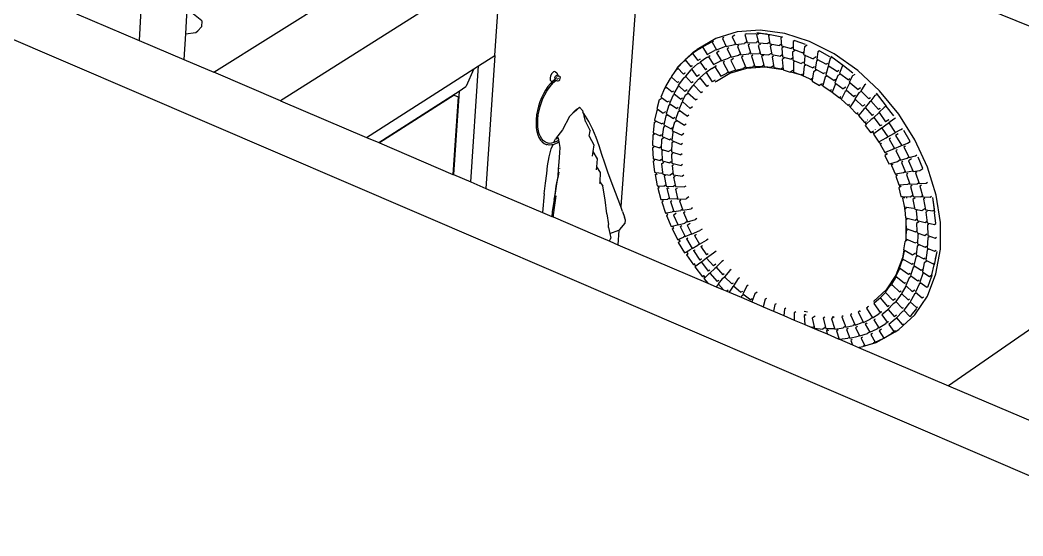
# Model space of a CAD drawing. Header units: millimetres. Extents: x -650 to 3773, y 316 to 2389.
# Drawn here: x 16 to 144.2, y 1060.3 to 1126.2 of the extents above; entities that cross this region are included whole.
import ezdxf

# ---------------------------------------------------------------- set-up
doc = ezdxf.new("R2010")
doc.units = ezdxf.units.MM

# ---------------------------------------------------------------- blocks, each defined once
blk = doc.blocks.new('A$C32a77e9e')
for p, q in [((682.39, 453.08), (681.07, 428.46)), ((745.83, 450.25), (742.67, 407.2)), ((819.87, 420.11), (745.83, 450.25)), ((690.63, 424.38), (718.9, 442.11)), ((727.4, 438.59), (699.18, 420.73)), ((726.59, 426.54), (727.4, 438.59)), ((812.79, 365.11), (648.85, 435.48)), ((687.17, 432.48), (686.99, 429.27)), ((689.08, 430.94), (687.17, 432.48)), ((673.09, 431.86), (681.07, 428.46)), ((688.35, 429.45), (688.6, 429.67)), ((689.06, 430.2), (688.6, 429.67)), ((689.08, 430.94), (689.06, 430.2)), ((760.52, 429.75), (757.55, 429.53)), ((763.65, 429.34), (760.52, 429.75)), ((681.07, 428.46), (686.81, 426.01)), ((686.99, 429.27), (686.81, 426.01)), ((686.99, 429.27), (688.35, 429.45)), ((754.83, 428.71), (752.43, 427.3)), ((757.55, 429.53), (754.83, 428.71)), ((755.87, 428.82), (755.69, 428.7)), ((755.69, 428.7), (756.16, 427.68)), ((757.27, 429.14), (756.92, 428.92)), ((756.92, 428.92), (757.33, 428.01)), ((758.73, 429.31), (758.54, 429.19)), ((758.54, 429.19), (758.86, 428.15)), ((758.73, 429.31), (759.97, 429.34)), ((760.23, 429.33), (760.05, 429.21)), ((760.05, 429.21), (760.29, 428.16)), ((760.07, 429.45), (761.77, 429.19)), ((760.07, 429.45), (761.34, 429.24)), ((760.23, 429.33), (760.26, 429.21)), ((761.34, 429.24), (760.23, 429.33)), ((761.5, 429.22), (761.34, 429.24)), ((761.34, 429.24), (761.42, 429.22)), ((761.51, 429.21), (761.74, 429.17)), ((761.74, 429.17), (761.59, 429.07)), ((761.59, 429.07), (761.76, 428.03)), ((761.77, 429.19), (761.74, 429.17)), ((761.77, 429.19), (763.07, 428.96)), ((763.07, 428.96), (763.34, 428.9)), ((763.07, 428.94), (763.34, 428.9)), ((763.34, 428.9), (763.16, 428.78)), ((763.16, 428.78), (763.24, 427.75)), ((766.83, 428.33), (763.65, 429.34)), ((764.93, 428.45), (764.74, 428.33)), ((764.93, 428.45), (766.24, 427.98)), ((752.76, 427.39), (751.86, 426.78)), ((751.97, 427), (752.43, 427.3)), ((752.76, 427.39), (753.09, 427.61)), ((753.3, 427.73), (753.12, 427.61)), ((753.12, 427.61), (753.72, 426.65)), ((753.3, 427.73), (754.32, 428.25)), ((753.72, 426.65), (754.68, 427.14)), ((754.55, 428.35), (754.36, 428.23)), ((754.36, 428.23), (754.9, 427.24)), ((754.86, 427.26), (754.68, 427.14)), ((754.9, 427.24), (755.92, 427.61)), ((756.11, 427.73), (755.92, 427.61)), ((756.16, 427.68), (757.24, 427.94)), ((756.48, 427.51), (756.29, 427.39)), ((756.29, 427.39), (756.79, 426.32)), ((757.33, 428.01), (757.24, 427.94)), ((757.33, 428.01), (757.37, 427.92)), ((757.37, 427.92), (758.48, 428.05)), ((757.78, 427.81), (757.6, 427.69)), ((757.6, 427.69), (758.02, 426.6)), ((758.79, 428.25), (758.48, 428.05)), ((758.86, 428.15), (760.03, 428.17)), ((759.14, 427.96), (758.96, 427.84)), ((758.96, 427.84), (759.3, 426.75)), ((760.21, 428.29), (760.03, 428.17)), ((760.55, 427.98), (760.24, 427.78)), ((760.24, 427.78), (760.5, 426.86)), ((760.29, 428.16), (761.49, 428.07)), ((761.67, 428.19), (761.49, 428.07)), ((761.76, 428.03), (762.97, 427.81)), ((761.99, 427.85), (761.8, 427.72)), ((761.8, 427.72), (761.98, 426.63)), ((763.16, 427.93), (762.97, 427.81)), ((763.24, 427.75), (764.47, 427.42)), ((763.45, 427.57), (763.27, 427.45)), ((763.27, 427.45), (763.36, 426.37)), ((764.65, 427.54), (764.47, 427.42)), ((764.93, 427.16), (764.62, 426.95)), ((764.74, 428.33), (764.74, 427.33)), ((764.74, 427.33), (765.97, 426.88)), ((766.17, 427.64), (766.09, 426.96)), ((766.51, 427.86), (766.17, 427.64)), ((769.98, 426.73), (766.83, 428.33)), ((768.08, 427.13), (767.9, 427)), ((768.08, 427.13), (769.37, 426.41)), ((686.81, 426.01), (690.63, 424.38)), ((724.47, 425.19), (726.59, 426.54)), ((726.59, 426.54), (725.43, 409.53)), ((751.97, 427), (749.97, 425.06)), ((750.73, 425.79), (750.92, 425.91)), ((751.77, 426.71), (750.9, 425.96)), ((750.9, 425.96), (751.62, 425.09)), ((751.77, 426.71), (751.87, 426.77)), ((751.86, 426.78), (751.87, 426.77)), ((751.87, 426.77), (752.55, 425.89)), ((752.81, 426.06), (752.55, 425.89)), ((752.8, 426.06), (752.81, 426.06)), ((753.69, 426.25), (752.81, 425.67)), ((753.69, 426.25), (753.87, 426.37)), ((754.08, 426.49), (753.89, 426.37)), ((753.89, 426.37), (754.52, 425.37)), ((754.08, 426.49), (754.09, 426.47)), ((755.24, 427.07), (754.93, 426.87)), ((754.93, 426.87), (755.5, 425.88)), ((755.5, 425.88), (755.4, 425.81)), ((755.5, 425.88), (755.52, 425.84)), ((755.52, 425.84), (756.44, 426.18)), ((756.74, 426.37), (756.44, 426.18)), ((757.11, 426.14), (756.74, 425.9)), ((756.74, 425.9), (757.37, 424.7)), ((756.79, 426.32), (757.77, 426.56)), ((757.96, 426.68), (757.77, 426.56)), ((758.02, 426.6), (759.04, 426.73)), ((758.32, 426.42), (758.13, 426.3)), ((758.13, 426.3), (758.65, 424.97)), ((759.23, 426.85), (759.04, 426.73)), ((759.3, 426.75), (760.36, 426.77)), ((759.58, 426.56), (759.39, 426.44)), ((759.39, 426.44), (759.81, 425.1)), ((760.5, 426.86), (760.36, 426.77)), ((760.5, 426.86), (760.54, 426.7)), ((760.54, 426.7), (761.6, 426.6)), ((760.88, 426.57), (760.69, 426.45)), ((760.69, 426.45), (761.01, 425.11)), ((760.88, 426.57), (760.91, 426.46)), ((761.89, 426.79), (761.6, 426.6)), ((761.98, 426.63), (763.09, 426.44)), ((762.21, 426.45), (762.03, 426.33)), ((762.03, 426.33), (762.24, 424.99)), ((763.27, 426.56), (763.09, 426.44)), ((763.57, 426.19), (763.3, 426.02)), ((763.3, 426.02), (763.43, 424.75)), ((763.36, 426.37), (764.47, 426.07)), ((764.66, 426.19), (764.47, 426.07)), ((764.62, 426.95), (764.69, 425.94)), ((764.69, 425.94), (765.74, 425.49)), ((766.09, 426.96), (765.97, 426.88)), ((766.09, 426.96), (766.05, 426.64)), ((766.05, 426.64), (766.3, 426.53)), ((766.22, 426.48), (766.14, 425.46)), ((766.3, 426.53), (766.22, 426.48)), ((766.3, 426.53), (767.29, 426.09)), ((767.65, 426.33), (767.29, 426.09)), ((767.88, 425.91), (767.69, 425.79)), ((767.9, 427), (767.74, 426.07)), ((767.74, 426.07), (768.94, 425.4)), ((769.45, 426.13), (769.21, 425.24)), ((769.63, 426.25), (769.45, 426.13)), ((769.53, 426.43), (770.8, 425.48)), ((769.53, 426.43), (771.15, 425.24)), ((772.99, 424.6), (769.98, 426.73)), ((710.17, 416.04), (723.88, 424.81)), ((723.88, 424.81), (722.92, 422.6)), ((723.48, 410.37), (724.47, 425.19)), ((723.88, 424.81), (724.47, 425.19)), ((749.97, 425.06), (749.6, 424.47)), ((749.8, 424.75), (749.6, 424.47)), ((749.8, 424.75), (749.98, 424.87)), ((750.73, 425.79), (749.95, 424.94)), ((749.95, 424.94), (750.71, 424.13)), ((751.65, 424.67), (750.94, 423.89)), ((751.8, 425.21), (751.62, 425.09)), ((751.65, 424.67), (751.76, 424.74)), ((752.51, 425.45), (751.73, 424.78)), ((751.73, 424.78), (751.76, 424.74)), ((751.76, 424.74), (752.41, 423.82)), ((751.78, 425.23), (751.8, 425.21)), ((752.51, 425.45), (752.81, 425.64)), ((752.81, 425.67), (753.51, 424.71)), ((753.69, 424.83), (753.51, 424.71)), ((754.33, 424.86), (753.59, 424.36)), ((753.69, 424.83), (753.69, 424.83)), ((754.33, 424.86), (754.68, 425.09)), ((754.52, 425.37), (755.4, 425.81)), ((754.89, 425.21), (754.7, 425.09)), ((754.7, 425.09), (755.47, 423.86)), ((754.89, 425.21), (754.9, 425.19)), ((755.96, 425.74), (755.78, 425.62)), ((755.78, 425.62), (756.47, 424.35)), ((756.47, 424.35), (757.3, 424.65)), ((756.64, 424.25), (758.78, 424.89)), ((757.37, 424.7), (757.3, 424.65)), ((757.37, 424.7), (757.41, 424.64)), ((757.41, 424.64), (758.28, 424.85)), ((758.58, 425.04), (758.28, 424.85)), ((758.65, 424.97), (759.55, 425.08)), ((758.78, 424.89), (761.11, 425.06)), ((759.74, 425.2), (759.55, 425.08)), ((759.81, 425.1), (760.75, 425.12)), ((760.93, 425.24), (760.75, 425.12)), ((761.01, 425.11), (761.97, 425.03)), ((761.11, 425.06), (763.43, 424.75)), ((762.16, 425.15), (761.97, 425.03)), ((762.24, 424.99), (763.22, 424.82)), ((763.41, 424.94), (763.22, 424.82)), ((763.43, 424.75), (763.43, 424.71)), ((763.43, 424.71), (764.34, 424.39)), ((764.67, 424.6), (764.43, 424.45)), ((764.94, 425.81), (764.75, 425.69)), ((764.75, 425.69), (764.75, 424.4)), ((766.05, 425.69), (765.74, 425.49)), ((766.12, 425.17), (766.02, 423.94)), ((766.3, 425.29), (766.12, 425.17)), ((766.14, 425.46), (767.25, 424.95)), ((767.44, 425.07), (767.25, 424.95)), ((767.66, 424.66), (767.32, 424.43)), ((767.69, 425.79), (767.52, 424.81)), ((767.52, 424.81), (768.62, 424.2)), ((769.14, 424.97), (768.89, 424.04)), ((769.13, 425.52), (768.94, 425.4)), ((769.32, 425.1), (769.14, 424.97)), ((769.21, 425.24), (770.39, 424.46)), ((770.57, 424.59), (770.39, 424.46)), ((770.97, 425.12), (770.65, 424.28)), ((770.89, 425.42), (771.14, 425.23)), ((771.14, 425.23), (770.97, 425.12)), ((771.15, 425.24), (771.14, 425.23)), ((771.15, 425.24), (772.37, 424.32)), ((775.77, 422), (772.99, 424.6)), ((699.18, 420.73), (690.63, 424.38)), ((733.7, 423.94), (733.63, 423.62)), ((733.63, 423.62), (733.66, 423.37)), ((733.66, 423.37), (733.79, 423.26)), ((733.86, 424.23), (733.7, 423.94)), ((733.79, 423.26), (733.9, 423.22)), ((734.06, 424.43), (733.86, 424.23)), ((734.01, 423.3), (733.93, 423.22)), ((734.24, 423.5), (734.01, 423.3)), ((734.25, 424.48), (734.06, 424.43)), ((734.11, 423.26), (734.14, 423.27)), ((734.13, 423.11), (734.4, 423.35)), ((734.25, 423.3), (734.14, 423.27)), ((734.23, 423.67), (734.3, 423.85)), ((734.23, 423.67), (734.23, 423.66)), ((734.23, 423.66), (734.24, 423.51)), ((734.36, 423.6), (734.24, 423.5)), ((734.24, 423.51), (734.24, 423.5)), ((734.24, 423.5), (734.26, 423.47)), ((734.25, 424.48), (734.35, 424.43)), ((734.29, 423.43), (734.32, 423.39)), ((734.3, 423.85), (734.31, 423.85)), ((734.43, 423.96), (734.31, 423.85)), ((734.35, 424.43), (734.48, 424.32)), ((734.5, 423.69), (734.36, 423.6)), ((734.38, 423.36), (734.4, 423.35)), ((734.4, 423.35), (734.45, 423.39)), ((734.4, 423.35), (734.45, 423.33)), ((734.47, 423.98), (734.43, 423.96)), ((734.45, 423.33), (734.58, 423.28)), ((734.59, 423.99), (734.47, 423.98)), ((734.48, 424.32), (734.59, 424.13)), ((734.58, 423.48), (734.61, 423.5)), ((734.58, 423.28), (734.69, 423.29)), ((734.59, 424.13), (734.61, 423.98)), ((734.61, 423.98), (734.59, 423.99)), ((734.61, 423.91), (734.59, 423.8)), ((734.71, 423.94), (734.61, 423.98)), ((734.63, 423.65), (734.66, 423.59)), ((734.64, 423.55), (734.66, 423.58)), ((734.66, 423.58), (734.66, 423.59)), ((734.69, 423.29), (734.79, 423.34)), ((734.71, 423.94), (734.83, 423.89)), ((734.79, 423.34), (734.89, 423.43)), ((734.83, 423.89), (734.91, 423.81)), ((734.89, 423.43), (734.94, 423.57)), ((734.91, 423.81), (734.94, 423.69)), ((734.94, 423.57), (734.94, 423.69)), ((748.98, 423.59), (748.57, 422.86)), ((748.98, 423.59), (749.08, 423.65)), ((749.15, 423.77), (749.08, 423.65)), ((749.08, 423.65), (749.17, 423.71)), ((749.6, 424.47), (749.12, 423.8)), ((749.12, 423.8), (749.15, 423.77)), ((749.15, 423.77), (749.92, 423.05)), ((750.68, 423.63), (750.01, 422.73)), ((750.68, 423.63), (750.97, 423.82)), ((750.9, 424.25), (750.71, 424.13)), ((750.86, 424.29), (750.9, 424.25)), ((750.94, 423.89), (751.74, 423.03)), ((752.61, 423.5), (751.96, 422.79)), ((752.76, 424.04), (752.41, 423.82)), ((752.61, 423.5), (752.8, 423.62)), ((753.51, 424.29), (752.78, 423.67)), ((752.78, 423.67), (753.66, 422.6)), ((753.51, 424.29), (753.6, 424.35)), ((753.59, 424.36), (753.6, 424.35)), ((753.6, 424.35), (754.37, 423.14)), ((754.73, 423.38), (754.37, 423.14)), ((754.73, 423.38), (754.73, 423.38)), ((754.9, 423.24), (756.64, 424.25)), ((755.47, 423.86), (756.25, 424.25)), ((756.43, 424.37), (756.25, 424.25)), ((764.43, 424.45), (764.34, 424.39)), ((764.43, 424.45), (765.74, 424.03)), ((764.75, 424.4), (765.74, 424.03)), ((765.93, 424.15), (765.74, 424.03)), ((765.74, 424.03), (766.02, 423.94)), ((766.02, 423.94), (766.02, 423.92)), ((766.02, 423.92), (766.67, 423.62)), ((766.67, 423.62), (767.17, 423.37)), ((766.67, 423.62), (767, 423.47)), ((767.18, 423.59), (767, 423.47)), ((767.17, 423.37), (767.15, 423.25)), ((767.32, 424.43), (767.17, 423.37)), ((768.81, 423.77), (768.52, 422.68)), ((768.8, 424.32), (768.62, 424.2)), ((769, 423.9), (768.81, 423.77)), ((768.89, 424.04), (769.96, 423.33)), ((770.14, 423.45), (769.96, 423.33)), ((770.44, 423.96), (770.04, 423.03)), ((770.74, 424.15), (770.44, 423.96)), ((770.65, 424.28), (771.79, 423.41)), ((771.97, 423.53), (771.79, 423.41)), ((772.33, 423.92), (771.89, 423.11)), ((772.62, 424.11), (772.33, 423.92)), ((711.72, 415.38), (722, 421.98)), ((722, 421.98), (721.29, 411.3)), ((722, 421.98), (722.88, 422.54)), ((722.92, 422.6), (722.88, 422.54)), ((733.06, 422.11), (732.79, 421.63)), ((733.36, 422.55), (733.06, 422.11)), ((733.22, 421.97), (733.5, 422.39)), ((733.67, 422.95), (733.36, 422.55)), ((733.5, 422.39), (733.8, 422.78)), ((733.93, 423.22), (733.67, 422.95)), ((733.8, 422.78), (734.13, 423.11)), ((733.9, 423.22), (733.93, 423.22)), ((733.93, 423.22), (733.96, 423.23)), ((748.28, 422.32), (747.8, 421.2)), ((748.28, 422.32), (748.32, 422.35)), ((748.4, 422.55), (748.32, 422.35)), ((748.32, 422.35), (748.47, 422.44)), ((748.57, 422.86), (748.4, 422.55)), ((748.43, 422.64), (748.4, 422.55)), ((748.4, 422.55), (749.23, 421.86)), ((748.57, 422.86), (748.43, 422.64)), ((749.42, 421.98), (749.23, 421.86)), ((750.02, 422.62), (749.48, 421.66)), ((750.1, 423.17), (749.92, 423.05)), ((750.01, 422.73), (750.09, 422.66)), ((750.02, 422.62), (750.09, 422.66)), ((750.09, 422.66), (750.86, 421.94)), ((751.18, 422.15), (750.86, 421.94)), ((751.8, 422.6), (751.23, 421.81)), ((751.92, 423.15), (751.74, 423.03)), ((751.8, 422.6), (751.99, 422.72)), ((751.96, 422.79), (752.94, 421.74)), ((753.66, 422.59), (753.66, 422.6)), ((753.66, 422.6), (753.7, 422.55)), ((753.89, 422.67), (753.7, 422.55)), ((753.87, 422.69), (753.89, 422.67)), ((754.75, 423.15), (754.9, 423.24)), ((767.15, 423.25), (768.11, 422.7)), ((768.27, 422.81), (768.11, 422.7)), ((768.42, 422.91), (768.27, 422.81)), ((768.27, 422.81), (768.52, 422.68)), ((768.52, 422.68), (768.5, 422.63)), ((768.5, 422.63), (769.45, 422)), ((768.52, 422.68), (768.52, 422.68)), ((769.46, 422.01), (769.45, 422)), ((769.64, 422.13), (769.46, 422.01)), ((769.46, 422.01), (769.71, 421.83)), ((770.12, 422.9), (769.71, 421.83)), ((770.04, 423.03), (770.18, 422.94)), ((770.18, 422.94), (770.12, 422.9)), ((770.18, 422.94), (771.14, 422.28)), ((771.44, 422.48), (771.14, 422.28)), ((771.57, 422.05), (771.39, 421.92)), ((771.92, 422.98), (771.51, 422.15)), ((771.51, 422.15), (772.5, 421.28)), ((771.89, 423.11), (772, 423.02)), ((772, 423.02), (771.92, 422.98)), ((772, 423.02), (773.04, 422.18)), ((773.32, 422.37), (773.04, 422.18)), ((773.84, 422.74), (773.37, 422.02)), ((773.37, 422.02), (774.42, 420.98)), ((774.03, 422.86), (773.84, 422.74)), ((778.23, 419.02), (775.77, 422)), ((699.18, 420.73), (710.17, 416.04)), ((721.37, 421.46), (711.82, 415.34)), ((721.88, 421.25), (721.22, 411.33)), ((721.37, 421.46), (721.88, 421.25)), ((732.55, 421.12), (732.34, 420.59)), ((732.53, 420.52), (732.73, 421.03)), ((732.79, 421.63), (732.55, 421.12)), ((732.73, 421.03), (732.96, 421.51)), ((732.96, 421.51), (733.22, 421.97)), ((747.58, 420.87), (747.28, 419.72)), ((747.58, 420.87), (747.84, 421.04)), ((747.8, 421.2), (747.88, 421.15)), ((747.88, 421.15), (747.84, 421.04)), ((747.84, 421.04), (747.9, 421.08)), ((747.88, 421.15), (748.67, 420.58)), ((748.85, 420.7), (748.67, 420.58)), ((749.37, 421.43), (748.92, 420.4)), ((749.37, 421.43), (749.55, 421.55)), ((749.48, 421.66), (750.36, 420.93)), ((750.55, 421.05), (750.36, 420.93)), ((750.96, 421.51), (750.51, 420.67)), ((750.96, 421.51), (751.28, 421.72)), ((751.23, 421.81), (752.27, 420.84)), ((752.45, 420.96), (752.27, 420.84)), ((753.12, 421.86), (752.94, 421.74)), ((769.71, 421.83), (769.71, 421.82)), ((769.71, 421.82), (770.63, 421.12)), ((770.67, 421.15), (770.63, 421.12)), ((770.81, 421.24), (770.67, 421.15)), ((770.67, 421.15), (770.87, 421.01)), ((770.87, 421.01), (770.91, 420.97)), ((770.91, 420.97), (770.88, 420.92)), ((770.88, 420.92), (771.76, 420.14)), ((771.39, 421.92), (770.91, 420.97)), ((772.61, 420.84), (772.01, 419.94)), ((772.69, 421.4), (772.5, 421.28)), ((772.7, 420.91), (772.61, 420.84)), ((773.12, 421.73), (772.63, 420.98)), ((772.63, 420.98), (772.7, 420.91)), ((772.7, 420.91), (773.58, 420.03)), ((773.42, 421.93), (773.12, 421.73)), ((774.6, 421.1), (774.42, 420.98)), ((775.19, 421.39), (774.65, 420.74)), ((774.65, 420.74), (775.63, 419.62)), ((775.37, 421.51), (775.19, 421.39)), ((775.32, 421.7), (776.35, 420.4)), ((775.32, 421.7), (776.63, 420.06)), ((732.02, 419.49), (731.91, 418.92)), ((732.16, 420.05), (732.02, 419.49)), ((732.12, 418.92), (732.22, 419.46)), ((732.34, 420.59), (732.16, 420.05)), ((732.22, 419.46), (732.36, 420)), ((732.36, 420), (732.53, 420.52)), ((736.92, 419.56), (736.12, 418.72)), ((737.01, 419.54), (736.55, 419.13)), ((736.92, 419.56), (737.03, 419.64)), ((737.15, 419.67), (737.01, 419.54)), ((737.03, 419.64), (737.01, 419.54)), ((737.03, 419.64), (737.09, 419.68)), ((737.04, 419.67), (737.03, 419.64)), ((737.04, 419.67), (737.05, 419.69)), ((737.05, 419.69), (737.09, 419.68)), ((737.09, 419.68), (737.41, 419.9)), ((737.09, 419.68), (737.14, 419.67)), ((737.14, 419.67), (737.15, 419.67)), ((737.41, 419.9), (737.15, 419.67)), ((737.41, 419.9), (737.77, 419.47)), ((737.77, 419.47), (737.83, 419.29)), ((747.27, 419.5), (747, 418.24)), ((747.27, 419.5), (747.34, 419.55)), ((747.28, 419.72), (747.36, 419.67)), ((747.36, 419.67), (747.34, 419.55)), ((747.34, 419.55), (747.44, 419.61)), ((747.36, 419.67), (747.44, 419.61)), ((747.44, 419.61), (748.1, 419.14)), ((748.83, 420.16), (748.49, 419.06)), ((748.83, 420.16), (749.02, 420.28)), ((748.92, 420.4), (749.84, 419.75)), ((750.02, 419.87), (749.84, 419.75)), ((750, 419.32), (750.19, 419.44)), ((750.5, 420.5), (750.09, 419.57)), ((750.09, 419.57), (751.21, 418.77)), ((750.5, 420.5), (750.61, 420.58)), ((750.51, 420.67), (750.61, 420.58)), ((750.61, 420.58), (751.56, 419.76)), ((751.87, 419.96), (751.56, 419.76)), ((771.78, 420.16), (771.76, 420.14)), ((771.95, 420.26), (771.78, 420.16)), ((771.78, 420.16), (772.01, 419.94)), ((772.01, 419.94), (772, 419.92)), ((772, 419.92), (772.84, 419.08)), ((773.76, 419.67), (773.11, 418.89)), ((773.88, 420.23), (773.58, 420.03)), ((773.95, 419.79), (773.76, 419.67)), ((774.49, 420.55), (773.92, 419.86)), ((773.92, 419.86), (774.81, 418.85)), ((774.67, 420.67), (774.49, 420.55)), ((775.81, 419.74), (775.63, 419.62)), ((776.36, 419.88), (775.71, 419.27)), ((775.79, 419.77), (775.81, 419.74)), ((776.62, 420.05), (776.36, 419.88)), ((776.41, 420.31), (776.62, 420.05)), ((776.63, 420.06), (776.62, 420.05)), ((777.61, 418.79), (776.63, 420.06)), ((731.85, 418.36), (731.84, 417.81)), ((731.91, 418.92), (731.85, 418.36)), ((732.05, 417.86), (732.06, 418.38)), ((732.06, 418.38), (732.12, 418.92)), ((736.12, 418.72), (735.23, 417.03)), ((736.12, 418.72), (736.55, 419.13)), ((737.97, 419.1), (737.83, 419.29)), ((737.83, 419.29), (738, 418.79)), ((738.58, 418.07), (737.97, 419.1)), ((738.17, 418.1), (738, 418.79)), ((747, 418.24), (747.12, 418.18)), ((747.12, 418.18), (747.1, 418.06)), ((747.12, 418.18), (747.15, 418.16)), ((747.13, 418.08), (747.15, 418.16)), ((747.15, 418.16), (747.21, 418.13)), ((747.19, 418.06), (747.21, 418.13)), ((747.21, 418.13), (747.91, 417.77)), ((748.41, 419.34), (748.1, 419.14)), ((748.42, 418.8), (748.17, 417.64)), ((748.42, 418.8), (748.6, 418.92)), ((748.49, 419.06), (749.42, 418.48)), ((749.61, 418.6), (749.42, 418.48)), ((749.53, 418.01), (749.8, 418.19)), ((750, 419.32), (749.68, 418.32)), ((749.68, 418.32), (750.83, 417.62)), ((751.4, 418.89), (751.21, 418.77)), ((772.89, 419.11), (772.84, 419.08)), ((773.03, 419.2), (772.89, 419.11)), ((772.89, 419.11), (773.05, 418.97)), ((773.05, 418.97), (773.11, 418.89)), ((773.11, 418.89), (773.07, 418.84)), ((773.07, 418.84), (773.86, 417.94)), ((774.72, 418.34), (774.07, 417.73)), ((774.26, 418.26), (774.25, 418.27)), ((775.03, 418.54), (774.72, 418.34)), ((775, 418.97), (774.81, 418.85)), ((774.97, 419), (775, 418.97)), ((775.66, 419.19), (775.03, 418.59)), ((775.03, 418.59), (775.86, 417.51)), ((775.73, 419.24), (775.66, 419.19)), ((775.71, 419.27), (775.73, 419.24)), ((775.73, 419.24), (776.55, 418.04)), ((776.94, 418.3), (776.55, 418.04)), ((776.93, 418.32), (776.94, 418.3)), ((777.62, 418.4), (776.95, 417.9)), ((777.8, 418.52), (777.62, 418.4)), ((780.3, 415.73), (778.23, 419.02)), ((731.84, 417.81), (731.87, 417.29)), ((731.87, 417.29), (731.94, 416.81)), ((732.08, 417.35), (732.05, 417.86)), ((732.15, 416.9), (732.08, 417.35)), ((732.26, 416.5), (732.15, 416.9)), ((735.23, 417.03), (734.31, 415.89)), ((738.17, 418.1), (738.76, 416.9)), ((739.09, 417.08), (738.58, 418.07)), ((738.62, 416.21), (738.76, 416.9)), ((739.52, 416.06), (739.09, 417.08)), ((746.96, 417.97), (746.8, 416.65)), ((746.96, 417.97), (747.1, 418.06)), ((747.1, 418.06), (747.13, 418.08)), ((747.13, 418.08), (747.14, 418.09)), ((748.09, 417.89), (747.91, 417.77)), ((748.13, 417.37), (747.99, 416.15)), ((748.13, 417.37), (748.31, 417.49)), ((748.17, 417.64), (749.13, 417.15)), ((749.31, 417.27), (749.13, 417.15)), ((749.53, 418.01), (749.25, 416.92)), ((749.25, 416.92), (749.47, 416.82)), ((751.02, 417.74), (750.83, 417.62)), ((773.88, 417.95), (773.86, 417.94)), ((774.04, 418.06), (773.88, 417.95)), ((773.88, 417.95), (774.07, 417.73)), ((774.07, 417.73), (773.92, 417.58)), ((773.92, 417.58), (774.66, 416.63)), ((774.99, 416.85), (774.86, 416.77)), ((774.98, 416.86), (774.99, 416.85)), ((775.86, 417.09), (775.06, 416.5)), ((775.25, 417.04), (775.24, 417.05)), ((776.04, 417.63), (775.86, 417.51)), ((776.04, 417.22), (775.86, 417.09)), ((776.04, 417.64), (776.04, 417.63)), ((776.75, 417.76), (776.05, 417.24)), ((776.05, 417.24), (776.82, 416.11)), ((776.94, 417.88), (776.75, 417.76)), ((776.95, 417.9), (777.79, 416.66)), ((777.79, 416.66), (778.51, 417.08)), ((778.51, 417.08), (778.7, 417.2)), ((779.68, 415.54), (778.87, 416.92)), ((710.17, 416.04), (711.72, 415.38)), ((731.94, 416.81), (732.06, 416.39)), ((732.06, 416.39), (732.21, 416.03)), ((732.21, 416.03), (732.4, 415.72)), ((732.4, 416.15), (732.26, 416.5)), ((732.59, 415.85), (732.4, 416.15)), ((732.4, 415.72), (732.62, 415.47)), ((732.8, 415.61), (732.59, 415.85)), ((733.04, 415.43), (732.8, 415.61)), ((734.12, 415.45), (734.31, 415.89)), ((734.69, 416), (734.38, 415.83)), ((734.74, 415.72), (734.46, 415.54)), ((734.74, 415.72), (734.69, 416)), ((734.76, 415.56), (734.74, 415.72)), ((734.78, 415.48), (734.76, 415.56)), ((734.78, 415.75), (734.77, 415.74)), ((738.62, 416.21), (739.25, 415.09)), ((739.9, 414.98), (739.52, 416.06)), ((746.78, 416.37), (746.74, 415.01)), ((746.78, 416.37), (746.87, 416.43)), ((746.8, 416.65), (746.87, 416.62)), ((746.87, 416.62), (746.87, 416.43)), ((746.87, 416.62), (747.72, 416.27)), ((746.87, 416.43), (746.97, 416.49)), ((747.9, 416.39), (747.72, 416.27)), ((747.9, 415.83), (747.84, 414.56)), ((747.9, 415.83), (748.15, 415.99)), ((747.99, 416.15), (748.95, 415.75)), ((749.13, 415.87), (748.95, 415.75)), ((749.35, 416.74), (749.22, 415.64)), ((749.22, 415.64), (750.4, 415.14)), ((749.35, 416.74), (749.47, 416.82)), ((749.47, 416.82), (750.48, 416.35)), ((750.75, 416.53), (750.48, 416.35)), ((774.86, 416.77), (774.66, 416.63)), ((774.86, 416.77), (774.86, 416.77)), ((774.86, 416.77), (774.97, 416.63)), ((774.97, 416.63), (775.06, 416.5)), ((775.06, 416.5), (775, 416.46)), ((775, 416.46), (775.67, 415.46)), ((775.7, 415.47), (776.6, 415.99)), ((776.6, 415.99), (776.79, 416.11)), ((776.82, 416.11), (777.58, 416.54)), ((777.18, 415.95), (776.99, 415.83)), ((776.99, 415.83), (777.68, 414.65)), ((777.18, 415.94), (777.19, 415.94)), ((777.58, 416.54), (777.76, 416.66)), ((778.15, 416.5), (777.83, 416.29)), ((777.83, 416.29), (778.59, 415.06)), ((781.9, 412.25), (780.3, 415.73)), ((711.72, 415.38), (711.82, 415.34)), ((711.82, 415.34), (721.22, 411.33)), ((732.62, 415.47), (732.87, 415.28)), ((732.87, 415.28), (733.15, 415.16)), ((733.25, 415.34), (733.04, 415.43)), ((733.15, 415.16), (733.24, 415.13)), ((733.54, 415.07), (733.24, 415.13)), ((733.5, 415.29), (733.25, 415.34)), ((733.3, 415.32), (733.25, 415.34)), ((733.8, 415.31), (733.5, 415.29)), ((733.86, 415.09), (733.54, 415.07)), ((733.54, 413.55), (733.79, 414.61)), ((733.79, 414.61), (733.98, 415.04)), ((734.1, 415.38), (733.8, 415.31)), ((734.01, 415.12), (733.86, 415.09)), ((733.98, 415.04), (734.01, 415.12)), ((734.2, 415.17), (734.01, 415.12)), ((734.01, 415.12), (734.02, 415.15)), ((734.1, 415.38), (734.12, 415.45)), ((734.13, 415.39), (734.1, 415.38)), ((734.46, 415.54), (734.13, 415.39)), ((734.55, 415.33), (734.2, 415.17)), ((734.78, 415.48), (734.55, 415.33)), ((734.84, 415.52), (734.78, 415.48)), ((734.82, 415.26), (734.78, 415.48)), ((734.92, 414.77), (734.82, 415.26)), ((734.9, 414.09), (734.92, 414.77)), ((739.25, 415.09), (739.11, 414.24)), ((740.26, 413.87), (739.9, 414.98)), ((746.74, 415.01), (746.88, 414.96)), ((746.74, 414.72), (746.89, 414.81)), ((746.74, 414.72), (746.81, 413.32)), ((746.88, 414.96), (746.89, 414.81)), ((746.88, 414.96), (747.65, 414.71)), ((746.89, 414.81), (746.92, 414.84)), ((747.84, 414.83), (747.65, 414.71)), ((747.84, 414.56), (748.79, 414.24)), ((747.93, 414.33), (748.11, 414.45)), ((747.93, 414.33), (747.99, 413.04)), ((749.07, 414.42), (748.79, 414.24)), ((749.2, 415.35), (749.16, 414.21)), ((749.2, 415.35), (749.38, 415.48)), ((750.58, 415.26), (750.4, 415.14)), ((775.67, 415.46), (775.7, 415.47)), ((775.7, 415.47), (775.88, 415.19)), ((775.88, 415.19), (775.85, 415.17)), ((775.85, 415.17), (776.46, 414.14)), ((776.04, 415.3), (775.88, 415.19)), ((776.04, 415.29), (776.04, 415.28)), ((776.39, 415.48), (776.39, 415.49)), ((776.52, 414.17), (777.45, 414.56)), ((777.45, 414.56), (777.64, 414.68)), ((777.68, 414.65), (778.49, 414.99)), ((778.02, 414.48), (777.84, 414.36)), ((777.84, 414.36), (778.45, 413.15)), ((778.49, 414.99), (778.59, 415.06)), ((778.59, 415.06), (778.61, 415.02)), ((778.61, 415.02), (779.36, 415.33)), ((779.06, 414.92), (778.88, 414.8)), ((778.88, 414.8), (779.55, 413.47)), ((779.06, 414.92), (779.08, 414.89)), ((779.36, 415.33), (779.68, 415.54)), ((733.32, 412.4), (733.54, 413.55)), ((734.78, 412.94), (734.9, 414.09)), ((739.11, 414.24), (739.02, 413.66)), ((739.11, 414.24), (739.67, 413.33)), ((739.67, 413.33), (739.57, 412.29)), ((740.63, 412.75), (740.26, 413.87)), ((746.81, 413.32), (746.9, 413.3)), ((746.83, 413.02), (746.94, 413.09)), ((746.83, 413.02), (747.01, 411.6)), ((746.9, 413.3), (746.94, 413.09)), ((746.9, 413.3), (747.72, 413.1)), ((746.94, 413.09), (747.02, 413.14)), ((747.9, 413.23), (747.72, 413.1)), ((747.99, 413.04), (748.95, 412.82)), ((749.16, 414.21), (750.34, 413.83)), ((749.16, 413.92), (749.35, 414.05)), ((749.16, 413.92), (749.22, 412.75)), ((750.53, 413.95), (750.34, 413.83)), ((776.46, 414.14), (776.52, 414.17)), ((776.67, 413.88), (776.46, 413.74)), ((776.46, 413.74), (776.98, 412.66)), ((776.52, 414.17), (776.59, 414.06)), ((776.59, 414.06), (776.67, 413.88)), ((776.8, 413.97), (776.67, 413.88)), ((778.06, 412.99), (778.39, 413.21)), ((778.45, 413.15), (779.31, 413.4)), ((779.31, 413.4), (779.49, 413.53)), ((779.87, 413.3), (779.48, 413.04)), ((779.48, 413.04), (780.03, 411.79)), ((779.55, 413.47), (780.37, 413.71)), ((780.37, 413.71), (780.55, 413.83)), ((781.3, 412.09), (780.69, 413.53)), ((733.2, 411.45), (733.32, 412.4)), ((734.66, 411.15), (734.73, 412)), ((734.73, 412), (734.78, 412.94)), ((734.83, 412.13), (734.82, 412.07)), ((739.57, 412.29), (739.53, 411.9)), ((739.57, 412.29), (740.06, 411.58)), ((741.03, 411.61), (740.63, 412.75)), ((747.9, 412.67), (748.2, 412.87)), ((747.9, 412.67), (748.02, 411.55)), ((749.13, 412.94), (748.95, 412.82)), ((749.22, 412.75), (750.4, 412.48)), ((749.24, 412.46), (749.43, 412.58)), ((749.24, 412.46), (749.39, 411.27)), ((750.58, 412.6), (750.4, 412.48)), ((776.98, 412.66), (777.21, 412.73)), ((777.21, 412.73), (778.06, 412.99)), ((777.21, 412.73), (777.31, 412.5)), ((777.31, 412.5), (777.29, 412.48)), ((777.29, 412.48), (777.75, 411.39)), ((777.48, 412.6), (777.31, 412.5)), ((778.77, 412.98), (778.58, 412.85)), ((778.58, 412.85), (779.11, 411.62)), ((779.11, 411.62), (780.01, 411.78)), ((780.01, 411.78), (780.03, 411.79)), ((780.03, 411.79), (780.07, 411.7)), ((780.07, 411.7), (780.93, 411.84)), ((780.93, 411.84), (781.3, 412.09)), ((783, 408.69), (781.9, 412.25)), ((721.22, 411.33), (721.29, 411.3)), ((721.29, 411.3), (723.48, 410.37)), ((733.03, 410.21), (733.2, 411.45)), ((734.43, 409.83), (734.65, 411.07)), ((734.56, 410.58), (734.43, 409.83)), ((734.66, 411.15), (734.56, 410.58)), ((734.65, 411.07), (734.66, 411.15)), ((734.74, 411.62), (734.66, 411.15)), ((740.06, 411.58), (739.98, 410.37)), ((741.45, 410.46), (741.03, 411.61)), ((742.33, 408.12), (741.45, 410.46)), ((747.01, 411.6), (747.18, 411.57)), ((747.06, 411.3), (747.21, 411.4)), ((747.06, 411.3), (747.35, 409.86)), ((747.18, 411.57), (747.21, 411.4)), ((747.18, 411.57), (747.91, 411.47)), ((747.21, 411.4), (747.25, 411.42)), ((747.23, 411.3), (747.23, 411.27)), ((747.27, 411.3), (747.28, 411.27)), ((748.02, 411.55), (747.91, 411.47)), ((748.02, 411.55), (748.04, 411.35)), ((748.04, 411.35), (749, 411.22)), ((748.23, 411.14), (748.41, 411.26)), ((748.23, 411.14), (748.49, 409.81)), ((749.31, 411.43), (749, 411.22)), ((749.39, 411.27), (750.56, 411.11)), ((749.44, 410.97), (749.63, 411.09)), ((749.44, 410.97), (749.68, 409.76)), ((750.74, 411.23), (750.56, 411.11)), ((777.75, 411.39), (777.82, 411.4)), ((777.82, 411.4), (778.85, 411.58)), ((777.82, 411.4), (777.85, 411.34)), ((777.85, 411.34), (777.92, 411.12)), ((777.92, 411.12), (777.87, 411.09)), ((777.87, 411.09), (778.25, 409.99)), ((778.05, 411.21), (777.92, 411.12)), ((778.85, 411.58), (779.04, 411.7)), ((779.41, 411.44), (779.22, 411.32)), ((779.22, 411.32), (779.65, 410.07)), ((780.56, 411.64), (780.37, 411.51)), ((780.37, 411.51), (780.85, 410.14)), ((723.48, 410.37), (725.43, 409.53)), ((725.43, 409.53), (732.66, 406.45)), ((732.88, 408.83), (733.03, 410.21)), ((734.33, 409.22), (734.16, 408.12)), ((734.28, 408.73), (734.43, 409.83)), ((734.43, 409.83), (734.33, 409.22)), ((739.98, 410.37), (739.97, 410.15)), ((739.98, 410.37), (740.4, 409.83)), ((740.69, 408.06), (740.4, 409.83)), ((747.35, 409.86), (747.46, 409.86)), ((747.42, 409.56), (747.53, 409.63)), ((747.42, 409.56), (747.82, 408.12)), ((747.46, 409.86), (747.47, 409.83)), ((747.46, 409.86), (748.23, 409.82)), ((747.47, 409.83), (747.53, 409.63)), ((747.53, 409.63), (747.61, 409.68)), ((747.55, 409.57), (747.56, 409.55)), ((747.64, 409.57), (747.64, 409.55)), ((748.42, 409.94), (748.23, 409.82)), ((748.49, 409.81), (749.42, 409.77)), ((748.57, 409.51), (748.75, 409.63)), ((748.57, 409.51), (748.93, 408.18)), ((748.75, 409.63), (748.78, 409.53)), ((749.61, 409.9), (749.42, 409.77)), ((749.68, 409.76), (750.82, 409.72)), ((749.69, 409.42), (749.94, 409.58)), ((749.69, 409.42), (749.92, 408.3)), ((751.01, 409.84), (750.82, 409.72)), ((778.25, 409.99), (778.27, 409.99)), ((778.36, 409.69), (778.25, 409.62)), ((778.25, 409.62), (778.51, 408.48)), ((778.27, 409.99), (779.39, 410.06)), ((778.27, 409.99), (778.36, 409.69)), ((778.53, 409.8), (778.36, 409.69)), ((779.39, 410.06), (779.58, 410.18)), ((779.65, 410.07), (780.59, 410.13)), ((779.93, 409.89), (779.75, 409.76)), ((779.75, 409.76), (780.09, 408.51)), ((780.59, 410.13), (780.77, 410.25)), ((780.85, 410.14), (781.74, 410.2)), ((781.13, 409.96), (780.94, 409.84)), ((780.94, 409.84), (781.31, 408.46)), ((781.74, 410.2), (781.92, 410.32)), ((732.88, 408.83), (732.66, 406.45)), ((734.12, 407.87), (733.92, 406.52)), ((734.11, 407.39), (734.26, 408.6)), ((734.16, 408.12), (734.12, 407.87)), ((734.16, 408.12), (734.28, 408.73)), ((734.36, 408.59), (734.22, 407.38)), ((734.26, 408.6), (734.28, 408.73)), ((740.91, 406.29), (740.69, 408.06)), ((742.67, 407.2), (742.33, 408.12)), ((747.82, 408.12), (748, 408.13)), ((747.91, 407.81), (748.07, 407.92)), ((748, 408.13), (748.68, 408.17)), ((748, 408.13), (748.07, 407.92)), ((748.07, 407.92), (748.1, 407.94)), ((748.86, 408.29), (748.68, 408.17)), ((748.93, 408.18), (749.83, 408.24)), ((749.02, 407.88), (749.21, 408)), ((749.02, 407.88), (749.48, 406.56)), ((749.92, 408.3), (749.83, 408.24)), ((749.92, 408.3), (749.95, 408.17)), ((749.95, 408.17), (751.03, 408.22)), ((750.18, 407.95), (750.36, 408.08)), ((750.18, 407.95), (750.6, 406.75)), ((751.38, 408.45), (751.03, 408.22)), ((778.51, 408.48), (778.72, 408.48)), ((778.72, 408.48), (779.72, 408.46)), ((778.72, 408.48), (778.75, 408.29)), ((778.75, 408.29), (778.72, 408.27)), ((778.72, 408.27), (778.91, 407.26)), ((778.9, 408.39), (778.75, 408.29)), ((778.75, 408.29), (778.75, 408.27)), ((778.9, 408.39), (778.92, 408.28)), ((779.26, 408.3), (779.26, 408.37)), ((779.72, 408.46), (780, 408.65)), ((780.34, 408.33), (780.03, 408.12)), ((780.03, 408.12), (780.24, 407.07)), ((780.09, 408.51), (781.05, 408.47)), ((781.05, 408.47), (781.23, 408.6)), ((781.31, 408.46), (782.23, 408.42)), ((781.57, 408.28), (781.39, 408.16)), ((781.39, 408.16), (781.65, 406.79)), ((781.59, 408.17), (781.6, 408.15)), ((782.23, 408.42), (782.41, 408.55)), ((782.55, 408.39), (782.75, 406.88)), ((782.55, 408.39), (782.82, 406.47)), ((783.56, 405.16), (783, 408.69)), ((734.22, 407.38), (734.05, 406.17)), ((742.67, 407.2), (742.67, 407.19)), ((742.9, 406.58), (742.67, 407.2)), ((747.91, 407.81), (748.41, 406.38)), ((749.43, 406.64), (749.24, 406.52)), ((749.48, 406.56), (750.36, 406.71)), ((750.54, 406.83), (750.36, 406.71)), ((750.6, 406.75), (751.67, 406.94)), ((751.85, 407.06), (751.67, 406.94)), ((778.91, 407.26), (778.99, 406.76)), ((778.91, 407.26), (778.93, 407.16)), ((778.93, 407.16), (780.13, 407)), ((779.16, 406.98), (778.98, 406.86)), ((778.98, 406.86), (778.99, 406.76)), ((778.99, 406.76), (779.11, 405.77)), ((780.13, 407), (780.24, 407.07)), ((780.24, 407.07), (780.28, 406.87)), ((780.28, 406.87), (781.18, 406.69)), ((780.63, 406.78), (780.45, 406.65)), ((780.45, 406.65), (780.6, 405.42)), ((781.18, 406.69), (781.56, 406.95)), ((781.65, 406.79), (782.58, 406.66)), ((781.88, 406.6), (781.7, 406.48)), ((782.58, 406.66), (782.76, 406.78)), ((782.76, 406.78), (782.8, 406.48)), ((782.76, 406.78), (782.77, 406.78)), ((732.66, 406.45), (733.84, 405.95)), ((733.92, 406.52), (733.84, 405.95)), ((733.84, 405.95), (734.01, 405.88)), ((734.05, 406.17), (734.01, 405.88)), ((734.01, 405.88), (739.34, 403.6)), ((740.91, 406.29), (741.11, 404.9)), ((742.9, 406.58), (743.16, 405.85)), ((743.28, 405.48), (743.16, 405.85)), ((743.24, 405.09), (743.28, 405.48)), ((748.41, 406.38), (748.54, 406.4)), ((748.53, 406.08), (748.64, 406.16)), ((748.53, 406.08), (749.13, 404.66)), ((748.54, 406.4), (749.24, 406.52)), ((748.54, 406.4), (748.56, 406.34)), ((748.56, 406.34), (748.64, 406.16)), ((748.64, 406.16), (748.71, 406.2)), ((749.4, 406.13), (749.78, 406.39)), ((749.4, 406.13), (749.98, 404.93)), ((750.71, 406.45), (750.9, 406.58)), ((750.71, 406.45), (751.22, 405.27)), ((751.17, 405.32), (750.85, 405.11)), ((751.22, 405.27), (752.24, 405.56)), ((752.42, 405.69), (752.24, 405.56)), ((779.11, 405.77), (779.15, 405.76)), ((779.15, 405.48), (779.13, 405.47)), ((779.13, 405.47), (779.15, 405.17)), ((779.15, 405.76), (779.15, 405.48)), ((779.15, 405.76), (780.32, 405.49)), ((779.32, 405.59), (779.15, 405.48)), ((780.32, 405.49), (780.5, 405.61)), ((780.6, 405.42), (781.59, 405.19)), ((781.59, 405.19), (781.77, 405.31)), ((781.7, 406.48), (781.86, 405.13)), ((782.99, 405.03), (782.82, 406.47)), ((741.09, 404.53), (741.11, 404.9)), ((741.09, 404.53), (741.26, 403.76)), ((741.28, 403.76), (742.45, 404.21)), ((742.45, 404.21), (742.31, 402.33)), ((742.45, 404.21), (742.56, 404.26)), ((742.56, 404.26), (743.24, 405.09)), ((749.13, 404.66), (749.31, 404.72)), ((749.27, 404.37), (749.42, 404.47)), ((749.27, 404.37), (749.97, 402.98)), ((749.31, 404.72), (749.92, 404.89)), ((749.31, 404.72), (749.42, 404.47)), ((749.42, 404.47), (749.45, 404.49)), ((749.98, 404.93), (749.92, 404.89)), ((749.98, 404.93), (750.01, 404.86)), ((750.01, 404.86), (750.85, 405.11)), ((750.29, 404.67), (750.48, 404.79)), ((750.29, 404.67), (750.93, 403.39)), ((751.16, 404.84), (751.54, 405.1)), ((751.16, 404.84), (751.71, 403.71)), ((751.73, 403.67), (752.79, 404.14)), ((753.09, 404.34), (752.79, 404.14)), ((779.15, 405.17), (779.14, 403.36)), ((779.18, 404.11), (779.14, 403.36)), ((779.15, 405.17), (779.18, 404.4)), ((779.18, 404.4), (780.39, 404)), ((779.36, 404.23), (779.18, 404.11)), ((780.39, 404), (780.55, 404.11)), ((780.8, 405.25), (780.5, 405.04)), ((780.5, 405.04), (780.55, 404.11)), ((780.55, 404.11), (780.57, 403.84)), ((781.86, 405.13), (782.8, 404.91)), ((782.07, 404.95), (781.89, 404.83)), ((781.89, 404.83), (781.94, 403.5)), ((782.8, 404.91), (782.99, 405.03)), ((783.55, 401.76), (783.56, 405.16)), ((739.34, 403.6), (741.26, 402.78)), ((741.25, 402.82), (741.39, 403.17)), ((741.25, 402.82), (741.26, 402.78)), ((741.26, 403.76), (741.28, 403.76)), ((741.26, 403.76), (741.39, 403.17)), ((741.26, 402.78), (742.31, 402.33)), ((749.97, 402.98), (750.09, 403.03)), ((750.02, 402.63), (750.24, 402.77)), ((750.09, 403.03), (750.72, 403.3)), ((750.09, 403.03), (750.14, 402.92)), ((750.14, 402.92), (750.24, 402.77)), ((750.24, 402.77), (750.31, 402.82)), ((750.9, 403.42), (750.72, 403.3)), ((750.93, 403.39), (751.71, 403.71)), ((751.09, 403.1), (751.27, 403.22)), ((751.09, 403.1), (751.82, 401.86)), ((751.71, 403.71), (751.73, 403.67)), ((752.1, 403.52), (752.28, 403.65)), ((752.1, 403.52), (752.76, 402.39)), ((752.3, 403.62), (752.3, 403.61)), ((752.76, 402.39), (753.66, 402.91)), ((753.84, 403.03), (753.66, 402.91)), ((779.08, 402.77), (779.02, 402.72)), ((779.14, 403.07), (779.08, 402.77)), ((779.29, 402.91), (779.08, 402.77)), ((779.14, 403.36), (779.13, 403.07)), ((779.13, 403.07), (779.14, 403.07)), ((779.14, 403.07), (780.34, 402.56)), ((780.57, 403.84), (781.56, 403.52)), ((780.67, 403.62), (780.62, 402.44)), ((780.85, 403.74), (780.67, 403.62)), ((781.56, 403.52), (781.84, 403.71)), ((781.94, 403.2), (781.88, 401.91)), ((781.94, 403.5), (782.88, 403.19)), ((782.12, 403.33), (781.94, 403.2)), ((782.88, 403.19), (783.07, 403.31)), ((742.31, 402.33), (753.81, 397.43)), ((750.02, 402.63), (750.82, 401.28)), ((751.08, 401.43), (751.53, 401.69)), ((751.8, 401.86), (751.53, 401.69)), ((751.82, 401.86), (752.55, 402.28)), ((751.99, 401.58), (752.18, 401.7)), ((751.99, 401.58), (752.8, 400.38)), ((752.18, 401.7), (752.18, 401.69)), ((752.74, 402.4), (752.55, 402.28)), ((752.93, 402.12), (753.12, 402.24)), ((752.93, 402.12), (753.66, 401.03)), ((753.12, 402.24), (753.12, 402.22)), ((754.87, 401.5), (754.54, 401.27)), ((778.89, 401.66), (778.71, 400.64)), ((778.93, 401.51), (778.71, 400.55)), ((779.02, 402.72), (778.84, 401.69)), ((778.84, 401.69), (778.89, 401.66)), ((778.89, 401.66), (779.03, 401.58)), ((779.03, 401.58), (778.93, 401.51)), ((779.03, 401.58), (780, 401.05)), ((780.34, 402.56), (780.53, 402.68)), ((780.59, 402.16), (780.45, 401.03)), ((780.78, 402.28), (780.59, 402.16)), ((780.62, 402.44), (781.61, 402.03)), ((781.61, 402.03), (781.79, 402.15)), ((781.86, 401.63), (781.69, 400.38)), ((782.04, 401.75), (781.86, 401.63)), ((781.88, 401.91), (782.82, 401.52)), ((783.1, 401.45), (782.76, 399.76)), ((782.82, 401.52), (783.01, 401.64)), ((783.1, 401.45), (782.87, 400.53)), ((782.99, 398.6), (783.55, 401.76)), ((750.82, 401.28), (751.08, 401.43)), ((751.08, 401.43), (751.24, 401.17)), ((751.09, 401.06), (751.24, 401.17)), ((751.09, 401.06), (751.96, 399.76)), ((751.24, 401.17), (751.27, 401.19)), ((751.24, 401.17), (751.25, 401.16)), ((751.27, 401.19), (751.28, 401.17)), ((752.98, 400.5), (752.8, 400.38)), ((752.97, 400.51), (752.98, 400.5)), ((753.66, 400.61), (752.99, 400.11)), ((754.54, 401.27), (753.65, 400.62)), ((753.65, 400.62), (753.66, 400.61)), ((753.85, 401.15), (753.66, 401.03)), ((753.66, 400.61), (754.53, 399.63)), ((753.84, 401.16), (753.85, 401.15)), ((755.62, 400.18), (754.86, 399.46)), ((755.8, 400.3), (755.62, 400.18)), ((778.71, 400.64), (777.85, 398.43)), ((778.64, 400.29), (778.34, 399.39)), ((778.83, 400.42), (778.64, 400.29)), ((778.71, 400.55), (779.89, 399.83)), ((780, 401.05), (780.36, 401.29)), ((780.4, 400.75), (780.15, 399.67)), ((780.58, 400.88), (780.4, 400.75)), ((780.45, 401.03), (781.42, 400.52)), ((781.42, 400.52), (781.61, 400.65)), ((781.83, 400.24), (781.49, 400)), ((781.69, 400.38), (782.62, 399.91)), ((808.8, 401.01), (784.57, 384.31)), ((752.08, 399.84), (751.96, 399.76)), ((752.07, 399.84), (752.08, 399.84)), ((752.15, 399.88), (752.08, 399.84)), ((752.08, 399.84), (752.17, 399.7)), ((752.14, 399.89), (752.15, 399.88)), ((752.27, 399.58), (752.16, 399.5)), ((752.16, 399.5), (753.11, 398.25)), ((752.17, 399.7), (752.27, 399.58)), ((752.8, 399.97), (752.27, 399.58)), ((752.98, 400.1), (752.8, 399.97)), ((752.99, 400.11), (753.87, 398.97)), ((754.05, 399.09), (753.87, 398.97)), ((754.03, 399.12), (754.03, 399.12)), ((754.69, 399.3), (754.08, 398.72)), ((754.84, 399.84), (754.53, 399.63)), ((754.87, 399.42), (754.69, 399.3)), ((754.86, 399.46), (755.72, 398.48)), ((756.62, 399.05), (755.94, 398.24)), ((756.8, 399.18), (756.62, 399.05)), ((778.25, 399.14), (777.87, 398.3)), ((778.43, 399.27), (778.25, 399.14)), ((778.34, 399.39), (779.48, 398.57)), ((780.08, 399.41), (779.74, 398.39)), ((779.89, 399.83), (780.07, 399.96)), ((780.27, 399.54), (780.08, 399.41)), ((780.15, 399.67), (781.11, 399.09)), ((781.11, 399.09), (781.29, 399.21)), ((781.49, 400), (781.28, 398.85)), ((782.47, 398.49), (782.76, 399.76)), ((782.62, 399.91), (782.74, 399.98)), ((782.74, 399.98), (782.69, 399.79)), ((782.74, 399.98), (782.81, 400.03)), ((753.27, 398.36), (753.11, 398.25)), ((753.25, 398.38), (753.27, 398.36)), ((753.29, 398.37), (753.27, 398.36)), ((753.27, 398.36), (753.45, 398.13)), ((753.48, 398.15), (753.28, 398.41)), ((753.47, 398.15), (753.29, 398.37)), ((753.45, 398.13), (753.32, 398)), ((753.32, 398), (753.81, 397.43)), ((753.47, 398.15), (753.45, 398.13)), ((753.48, 398.15), (753.47, 398.15)), ((753.9, 398.55), (753.48, 398.15)), ((754.09, 398.68), (753.9, 398.55)), ((754.08, 398.72), (755.02, 397.63)), ((755.2, 397.76), (755.02, 397.63)), ((755.66, 397.97), (755.15, 397.33)), ((755.97, 398.18), (755.66, 397.97)), ((755.91, 398.6), (755.72, 398.48)), ((755.94, 398.24), (756.86, 397.32)), ((757.68, 398), (757.09, 397.1)), ((757.86, 398.12), (757.68, 398)), ((777.85, 398.43), (776.6, 396.55)), ((777.75, 398.07), (777.29, 397.29)), ((777.94, 398.2), (777.75, 398.07)), ((777.87, 398.3), (778.97, 397.4)), ((779.58, 398.1), (779.12, 397.12)), ((779.48, 398.57), (779.67, 398.7)), ((779.83, 398.27), (779.58, 398.1)), ((779.74, 398.39), (780.67, 397.73)), ((780.67, 397.73), (780.86, 397.85)), ((781.31, 398.66), (780.93, 397.54)), ((781.28, 398.85), (781.43, 398.75)), ((781.43, 398.75), (781.31, 398.66)), ((781.43, 398.75), (782.16, 398.28)), ((781.89, 395.78), (782.99, 398.6)), ((782, 397.03), (782.4, 398.23)), ((782.16, 398.28), (782.34, 398.4)), ((782.34, 398.4), (782.31, 398.28)), ((782.34, 398.4), (782.47, 398.49)), ((782.47, 398.49), (782.4, 398.23)), ((753.81, 397.43), (754.89, 396.97)), ((755.09, 397.21), (754.89, 396.97)), ((754.89, 396.97), (755.83, 396.57)), ((755.19, 397.28), (755.09, 397.21)), ((755.15, 397.33), (755.19, 397.28)), ((755.19, 397.28), (755.83, 396.57)), ((755.83, 396.57), (756.25, 396.39)), ((756.43, 396.51), (756.25, 396.39)), ((756.25, 396.39), (756.55, 396.26)), ((756.96, 396.89), (756.55, 396.26)), ((757.04, 397.44), (756.86, 397.32)), ((757.14, 397.02), (756.96, 396.89)), ((757.09, 397.1), (758.05, 396.25)), ((758.23, 396.37), (758.05, 396.25)), ((758.79, 397.03), (758.3, 396.04)), ((758.98, 397.15), (758.79, 397.03)), ((776.6, 396.55), (775.05, 395.11)), ((777.01, 396.99), (776.48, 396.28)), ((777.34, 397.21), (777.01, 396.99)), ((777.29, 397.29), (777.42, 397.17)), ((777.4, 397.15), (777.42, 397.17)), ((777.42, 397.17), (778.34, 396.31)), ((778.34, 396.31), (778.52, 396.43)), ((779.1, 396.96), (778.58, 396.08)), ((778.97, 397.4), (779.15, 397.52)), ((779.21, 397.04), (779.1, 396.96)), ((779.12, 397.12), (779.21, 397.04)), ((779.21, 397.04), (779.95, 396.34)), ((779.95, 396.34), (780.3, 396.58)), ((780.84, 397.3), (780.36, 396.25)), ((781.02, 397.42), (780.84, 397.3)), ((780.93, 397.54), (781.82, 396.91)), ((781.82, 396.91), (782, 397.03)), ((756.55, 396.26), (758.08, 395.61)), ((758.18, 395.82), (758.08, 395.61)), ((758.08, 395.61), (759.45, 395.03)), ((758.37, 395.94), (758.18, 395.82)), ((758.3, 396.04), (759.3, 395.27)), ((759.48, 395.4), (759.3, 395.27)), ((759.84, 396.07), (759.45, 395.03)), ((760.14, 396.27), (759.84, 396.07)), ((761.15, 395.36), (760.89, 394.41)), ((761.33, 395.48), (761.15, 395.36)), ((775.05, 395.11), (774.99, 395.05)), ((775.69, 395.39), (775.02, 394.84)), ((775.87, 395.52), (775.69, 395.39)), ((776.47, 396.19), (775.86, 395.56)), ((775.86, 395.56), (776.79, 394.43)), ((776.53, 396.23), (776.47, 396.19)), ((776.48, 396.28), (776.53, 396.23)), ((776.53, 396.23), (777.49, 395.23)), ((777.49, 395.23), (777.8, 395.44)), ((778.44, 395.87), (777.84, 395.07)), ((777.84, 395.07), (778.65, 394.21)), ((778.63, 396), (778.44, 395.87)), ((778.58, 396.08), (779.44, 395.28)), ((779.44, 395.28), (779.62, 395.4)), ((780.25, 396.02), (779.67, 395.05)), ((779.67, 395.05), (780.49, 394.29)), ((780.43, 396.15), (780.25, 396.02)), ((780.28, 393.38), (781.89, 395.78)), ((780.36, 396.25), (781.22, 395.54)), ((781.22, 395.54), (781.4, 395.67)), ((759.45, 395.03), (760.71, 394.49)), ((760.77, 394.52), (760.71, 394.49)), ((760.71, 394.49), (760.89, 394.41)), ((760.89, 394.41), (762.23, 393.84)), ((762.37, 394.68), (762.23, 393.84)), ((762.23, 393.84), (763.55, 393.28)), ((762.56, 394.8), (762.37, 394.68)), ((763.61, 394.1), (763.55, 393.28)), ((763.8, 394.22), (763.61, 394.1)), ((765.05, 393.76), (764.87, 393.64)), ((766.57, 393.7), (766.15, 393.8)), ((773.28, 393.87), (773.03, 393.7)), ((773.3, 393.84), (773.31, 393.82)), ((774.28, 394.36), (774.09, 394.24)), ((774.09, 394.24), (774.87, 393)), ((774.34, 394.42), (774.23, 394.39)), ((774.28, 394.36), (774.28, 394.36)), ((775.02, 394.84), (775.87, 393.66)), ((775.87, 393.66), (776.05, 393.78)), ((776.82, 394.01), (776.06, 393.39)), ((776.79, 394.43), (776.97, 394.55)), ((776.87, 394.04), (776.82, 394.01)), ((777.52, 394.78), (776.84, 394.07)), ((776.84, 394.07), (776.87, 394.04)), ((776.87, 394.04), (777.64, 393.17)), ((776.94, 394.59), (776.97, 394.55)), ((777.86, 395.01), (777.52, 394.78)), ((778.72, 393.78), (777.96, 393)), ((778.65, 394.21), (778.83, 394.33)), ((778.9, 393.9), (778.72, 393.78)), ((779.54, 394.85), (778.87, 393.97)), ((778.87, 393.97), (779.64, 393.14)), ((779.72, 394.97), (779.54, 394.85)), ((779.83, 393.27), (780.53, 394.2)), ((780.49, 394.29), (780.67, 394.41)), ((763.55, 393.28), (764.87, 392.71)), ((764.87, 393.64), (764.87, 392.71)), ((764.87, 392.71), (766.13, 392.18)), ((766.3, 393.42), (766.12, 393.29)), ((766.12, 393.29), (766.21, 392.14)), ((766.3, 393.42), (766.31, 393.3)), ((767.54, 393.19), (767.17, 392.94)), ((767.17, 392.94), (767.42, 391.86)), ((768.76, 393.08), (768.58, 392.96)), ((768.58, 392.96), (768.89, 391.63)), ((769.96, 393.1), (769.64, 392.88)), ((769.64, 392.88), (770.02, 391.68)), ((769.82, 393.09), (769.71, 393.06)), ((771.12, 393.23), (770.93, 393.11)), ((770.93, 393.11), (771.44, 391.79)), ((772.23, 393.49), (772.04, 393.37)), ((772.04, 393.37), (772.65, 392.06)), ((773.03, 393.7), (773.68, 392.46)), ((773.71, 392.41), (774.56, 392.82)), ((774.84, 393.01), (774.56, 392.82)), ((774.87, 393), (775.68, 393.52)), ((775.23, 392.84), (775.05, 392.72)), ((775.05, 392.72), (775.68, 391.71)), ((775.23, 392.84), (775.23, 392.84)), ((775.86, 393.64), (775.68, 393.52)), ((776.06, 393.39), (776.76, 392.42)), ((776.76, 392.42), (776.94, 392.54)), ((777.79, 392.83), (776.96, 392.15)), ((777.64, 393.17), (777.94, 393.38)), ((777.97, 392.96), (777.79, 392.83)), ((777.96, 393), (778.68, 392.12)), ((778.23, 391.48), (780.28, 393.38)), ((779.64, 393.14), (779.83, 393.27)), ((766.14, 392.18), (766.13, 392.18)), ((766.13, 392.18), (766.21, 392.14)), ((766.21, 392.14), (766.83, 391.87)), ((766.83, 391.87), (767.3, 391.78)), ((766.83, 391.87), (767.71, 391.5)), ((767.42, 391.86), (767.3, 391.78)), ((767.42, 391.86), (767.46, 391.67)), ((767.46, 391.67), (768.5, 391.55)), ((767.8, 391.57), (767.71, 391.5)), ((767.71, 391.5), (769.06, 390.93)), ((768.81, 391.76), (768.5, 391.55)), ((768.89, 391.63), (769.93, 391.63)), ((769.15, 391.45), (768.97, 391.32)), ((768.97, 391.32), (769.06, 390.93)), ((769.15, 391.45), (769.18, 391.32)), ((770.02, 391.68), (769.93, 391.63)), ((770.02, 391.68), (770.06, 391.55)), ((770.06, 391.55), (771.14, 391.71)), ((770.47, 391.46), (770.28, 391.34)), ((770.28, 391.34), (770.62, 390.26)), ((771.38, 391.87), (771.14, 391.71)), ((771.44, 391.79), (772.41, 392)), ((771.74, 391.61), (771.56, 391.49)), ((771.56, 391.49), (771.97, 390.41)), ((772.59, 392.12), (772.41, 392)), ((772.65, 392.06), (773.57, 392.38)), ((772.97, 391.89), (772.69, 391.7)), ((772.69, 391.7), (773.2, 390.75)), ((773.68, 392.46), (773.57, 392.38)), ((773.68, 392.46), (773.71, 392.41)), ((774.13, 392.3), (773.95, 392.18)), ((773.95, 392.18), (774.51, 391.14)), ((774.13, 392.3), (774.15, 392.28)), ((774.51, 391.14), (775.47, 391.6)), ((775.65, 391.72), (775.47, 391.6)), ((775.68, 391.71), (776.57, 392.28)), ((776.04, 391.56), (775.73, 391.34)), ((775.73, 391.34), (776.3, 390.39)), ((776.04, 391.56), (776.04, 391.55)), ((776.75, 392.4), (776.57, 392.28)), ((776.96, 392.15), (777.62, 391.23)), ((777.61, 391.21), (777.3, 391)), ((777.62, 391.23), (777.8, 391.35)), ((777.78, 391.18), (778.23, 391.48)), ((778.68, 392.12), (778.87, 392.24)), ((769.06, 390.93), (770.48, 390.32)), ((770.55, 390.36), (770.48, 390.32)), ((770.48, 390.32), (770.62, 390.26)), ((770.62, 390.26), (770.64, 390.25)), ((770.64, 390.25), (771.73, 390.37)), ((770.64, 390.25), (772.31, 389.54)), ((771.91, 390.49), (771.73, 390.37)), ((771.97, 390.41), (773.04, 390.64)), ((772.27, 390.23), (772.09, 390.11)), ((772.09, 390.11), (772.31, 389.54)), ((773.2, 390.75), (773.04, 390.64)), ((773.2, 390.75), (773.24, 390.68)), ((773.24, 390.68), (774.22, 391)), ((773.6, 390.53), (773.41, 390.41)), ((773.41, 390.41), (773.87, 389.42)), ((774.47, 391.17), (774.22, 391)), ((774.85, 390.97), (774.67, 390.85)), ((774.67, 390.85), (775.21, 389.86)), ((774.87, 390.95), (774.87, 390.94)), ((775.21, 389.86), (776.25, 390.36)), ((775.34, 389.83), (777.78, 391.18)), ((776.3, 390.39), (776.25, 390.36)), ((776.3, 390.39), (776.31, 390.37)), ((776.31, 390.37), (777.3, 391)), ((772.31, 389.54), (773.08, 389.21)), ((773.08, 389.21), (773.2, 389.24)), ((773.08, 389.21), (773.09, 389.2)), ((773.09, 389.2), (773.2, 389.24)), ((773.09, 389.2), (784.57, 384.31)), ((773.2, 389.24), (773.64, 389.33)), ((773.71, 389.38), (773.64, 389.33)), ((773.83, 389.46), (773.71, 389.38)), ((773.71, 389.38), (773.87, 389.42)), ((773.87, 389.42), (773.88, 389.4)), ((773.88, 389.4), (774.31, 389.54)), ((774.31, 389.54), (775.34, 389.83)), ((774.31, 389.54), (774.98, 389.77)), ((775.17, 389.89), (774.98, 389.77)), ((784.57, 384.31), (804.98, 375.6))]:
    blk.add_line(p, q)

msp = doc.modelspace()

# ---------------------------------------------------------------- block references
msp.add_blockref('A$C32a77e9e', (-649.87, 695.14))

doc.saveas('drawing.dxf')
